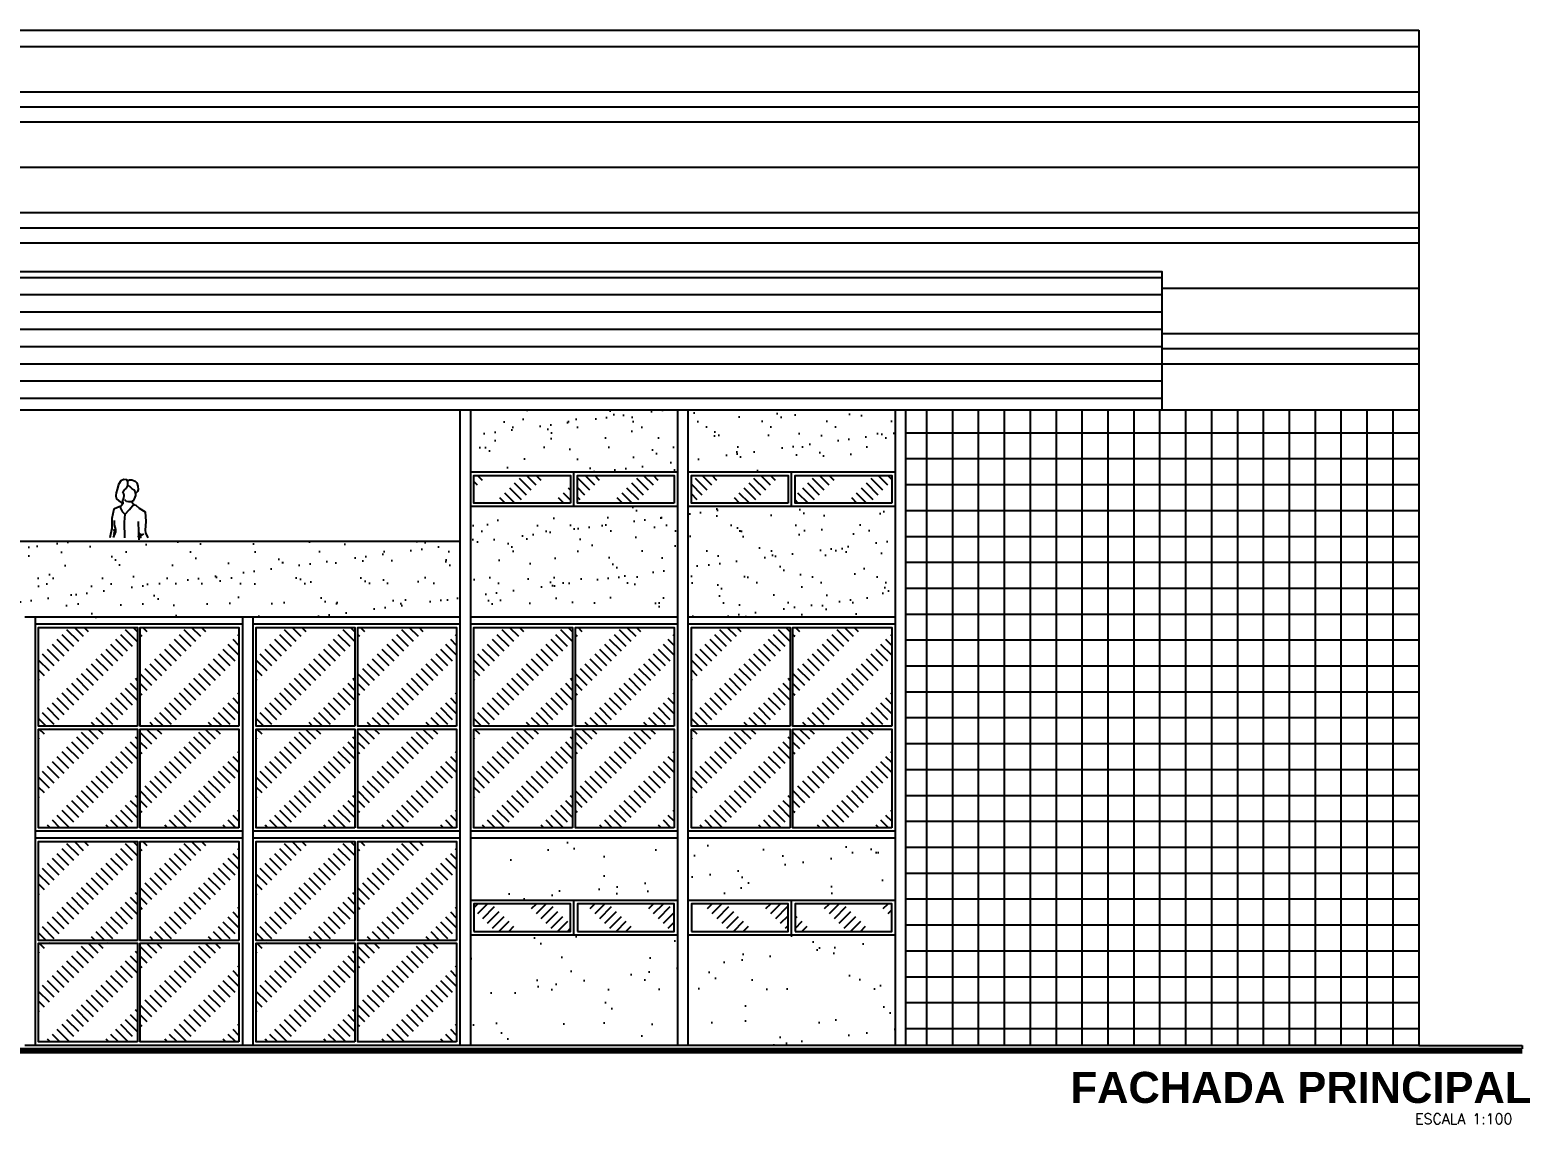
# Model space of a CAD drawing. Extents: x -151 to -2, y -18 to 162.
# Drawn here: x -107.11 to -85.39, y 142.99 to 158.83 of the extents above; entities that cross this region are included whole.
import ezdxf

# ---------------------------------------------------------------- set-up
doc = ezdxf.new("R2010")
doc.units = 0
doc.header["$MEASUREMENT"] = 0
for name, color, linetype in [('ALVENARIA', 7, 'CONTINUOUS'), ('ALVENARIA1', 44, 'CONTINUOUS'), ('ALVENARIA1A', 3, 'CONTINUOUS'), ('ALVENARIA2', 9, 'CONTINUOUS'), ('COBERTURA', 6, 'CONTINUOUS'), ('GENTE', 1, 'CONTINUOUS'), ('HATCH', 30, 'CONTINUOUS'), ('JAPOR', 142, 'CONTINUOUS'), ('TEXTO2', 40, 'CONTINUOUS'), ('TEXTO5', 5, 'CONTINUOUS')]:
    doc.layers.add(name, color=color, linetype=linetype)
doc.styles.add('SANSSERIFBOLD', font='sasb____.pfb')
doc.styles.add('SIMPLEX', font='SIMPLEX.SHX')
pattern_1 = [(135, (-226.56512, 0), (0.07071068, 0.07071068), [0.24, -0.36])]

msp = doc.modelspace()

# ---------------------------------------------------------------- hatches: boundary and pattern name
at = {"layer": 'COBERTURA', "linetype": 'Continuous'}
h = msp.add_hatch(dxfattribs=at)
h.set_pattern_fill('LINE', color=256, scale=2, style=0)
h.paths.add_polyline_path([(-90.719, 155.331), (-142.596, 155.331), (-142.596, 153.331), (-90.719, 153.331)])
h.paths.add_polyline_path([(-126.356, 153.691), (-107.347, 153.691), (-107.347, 155.268), (-126.356, 155.268)], flags=24)
at = {"layer": 'HATCH', "linetype": 'Continuous'}
h = msp.add_hatch(dxfattribs=at)
h.set_pattern_fill('AR-SAND', color=256, scale=0.3, style=0)
h.paths.add_polyline_path([(-97.733, 152.431), (-97.733, 153.331), (-100.733, 153.331), (-100.733, 152.431)])
h = msp.add_hatch(dxfattribs=at)
h.set_pattern_fill('AR-SAND', color=256, scale=0.3, style=0)
h.paths.add_polyline_path([(-97.583, 153.331), (-97.583, 152.431), (-94.583, 152.431), (-94.583, 153.331)])
h = msp.add_hatch(dxfattribs=at)
h.set_pattern_fill('NET', color=256, scale=3, style=0)
h.paths.add_polyline_path([(-90.719, 153.331), (-94.433, 153.331), (-94.433, 144.131), (-87.005, 144.131), (-87.005, 153.331)])
at = {"layer": 'HATCH'}
h = msp.add_hatch(dxfattribs=at)
h.set_pattern_fill('ACAD_ISO03W100', color=256, scale=0.02, angle=45, style=0)
h.set_pattern_definition(pattern_1)
h.paths.add_polyline_path([(-96.033, 152.381), (-96.033, 151.981), (-94.633, 151.981), (-94.633, 152.381)])
h.paths.add_polyline_path([(-96.133, 151.981), (-96.133, 152.381), (-97.533, 152.381), (-97.533, 151.981)])
h.paths.add_polyline_path([(-97.783, 151.981), (-97.783, 152.381), (-99.183, 152.381), (-99.183, 151.981)])
h.paths.add_polyline_path([(-99.283, 151.981), (-99.283, 152.381), (-100.683, 152.381), (-100.683, 151.981)])
at = {"layer": 'HATCH', "linetype": 'Continuous'}
h = msp.add_hatch(dxfattribs=at)
h.set_pattern_fill('AR-SAND', color=256, scale=0.3, style=0)
h.paths.add_polyline_path([(-100.733, 151.931), (-100.733, 150.331), (-97.733, 150.331), (-97.733, 151.931)])
h.paths.add_polyline_path([(-97.583, 151.931), (-97.583, 150.331), (-94.583, 150.331), (-94.583, 151.931)])
h = msp.add_hatch(dxfattribs=at)
h.set_pattern_fill('AR-SAND', color=256, scale=0.3, style=0)
h.paths.add_polyline_path([(-100.883, 151.431), (-113.583, 151.431), (-113.583, 150.331), (-113.433, 150.331), (-110.433, 150.331), (-110.283, 150.331), (-107.183, 150.331), (-107.033, 150.331), (-104.033, 150.331), (-103.883, 150.331), (-100.883, 150.331)])
at = {"layer": 'HATCH'}
h = msp.add_hatch(dxfattribs=at)
h.set_pattern_fill('ACAD_ISO03W100', color=256, scale=0.02, angle=45, style=0)
h.set_pattern_definition([(135, (-236.01512, 0), (0.07071068, 0.07071068), [0.24, -0.36])])
h.paths.add_polyline_path([(-105.513, 148.751), (-104.083, 148.751), (-104.083, 150.181), (-105.513, 150.181)])
h.paths.add_polyline_path([(-105.553, 150.181), (-106.983, 150.181), (-106.983, 148.751), (-105.553, 148.751)])
h.paths.add_polyline_path([(-106.983, 148.711), (-106.983, 147.281), (-105.553, 147.281), (-105.553, 148.711)])
h.paths.add_polyline_path([(-105.513, 148.711), (-105.513, 147.281), (-104.083, 147.281), (-104.083, 148.711)])
h = msp.add_hatch(dxfattribs=at)
h.set_pattern_fill('ACAD_ISO03W100', color=256, scale=0.02, angle=45, style=0)
h.set_pattern_definition([(135, (-232.86512, 0), (0.07071068, 0.07071068), [0.24, -0.36])])
h.paths.add_polyline_path([(-102.363, 148.751), (-100.933, 148.751), (-100.933, 150.181), (-102.363, 150.181)])
h.paths.add_polyline_path([(-102.403, 150.181), (-103.833, 150.181), (-103.833, 148.751), (-102.403, 148.751)])
h.paths.add_polyline_path([(-103.833, 148.711), (-103.833, 147.281), (-102.403, 147.281), (-102.403, 148.711)])
h.paths.add_polyline_path([(-102.363, 148.711), (-102.363, 147.281), (-100.933, 147.281), (-100.933, 148.711)])
h = msp.add_hatch(dxfattribs=at)
h.set_pattern_fill('ACAD_ISO03W100', color=256, scale=0.02, angle=45, style=0)
h.set_pattern_definition([(135, (-229.71512, 0), (0.07071068, 0.07071068), [0.24, -0.36])])
h.paths.add_polyline_path([(-99.213, 148.751), (-97.783, 148.751), (-97.783, 150.181), (-99.213, 150.181)])
h.paths.add_polyline_path([(-99.253, 150.181), (-100.683, 150.181), (-100.683, 148.751), (-99.253, 148.751)])
h.paths.add_polyline_path([(-100.683, 148.711), (-100.683, 147.281), (-99.253, 147.281), (-99.253, 148.711)])
h.paths.add_polyline_path([(-99.213, 148.711), (-99.213, 147.281), (-97.783, 147.281), (-97.783, 148.711)])
h = msp.add_hatch(dxfattribs=at)
h.set_pattern_fill('ACAD_ISO03W100', color=256, scale=0.02, angle=45, style=0)
h.set_pattern_definition(pattern_1)
h.paths.add_polyline_path([(-96.063, 148.751), (-94.633, 148.751), (-94.633, 150.181), (-96.063, 150.181)])
h.paths.add_polyline_path([(-96.103, 150.181), (-97.533, 150.181), (-97.533, 148.751), (-96.103, 148.751)])
h.paths.add_polyline_path([(-97.533, 148.711), (-97.533, 147.281), (-96.103, 147.281), (-96.103, 148.711)])
h.paths.add_polyline_path([(-96.063, 148.711), (-96.063, 147.281), (-94.633, 147.281), (-94.633, 148.711)])
h = msp.add_hatch(dxfattribs=at)
h.set_pattern_fill('ACAD_ISO03W100', color=256, scale=0.02, angle=45, style=0)
h.set_pattern_definition([(135, (-236.01512, -3.1), (0.07071068, 0.07071068), [0.24, -0.36])])
h.paths.add_polyline_path([(-105.513, 145.651), (-104.083, 145.651), (-104.083, 147.081), (-105.513, 147.081)])
h.paths.add_polyline_path([(-105.553, 147.081), (-106.983, 147.081), (-106.983, 145.651), (-105.553, 145.651)])
h.paths.add_polyline_path([(-106.983, 145.611), (-106.983, 144.181), (-105.553, 144.181), (-105.553, 145.611)])
h.paths.add_polyline_path([(-105.513, 145.611), (-105.513, 144.181), (-104.083, 144.181), (-104.083, 145.611)])
h = msp.add_hatch(dxfattribs=at)
h.set_pattern_fill('ACAD_ISO03W100', color=256, scale=0.02, angle=45, style=0)
h.set_pattern_definition([(135, (-232.86512, -3.1), (0.07071068, 0.07071068), [0.24, -0.36])])
h.paths.add_polyline_path([(-102.363, 145.651), (-100.933, 145.651), (-100.933, 147.081), (-102.363, 147.081)])
h.paths.add_polyline_path([(-102.403, 147.081), (-103.833, 147.081), (-103.833, 145.651), (-102.403, 145.651)])
h.paths.add_polyline_path([(-103.833, 145.611), (-103.833, 144.181), (-102.403, 144.181), (-102.403, 145.611)])
h.paths.add_polyline_path([(-102.363, 145.611), (-102.363, 144.181), (-100.933, 144.181), (-100.933, 145.611)])
at = {"layer": 'HATCH', "linetype": 'Continuous'}
h = msp.add_hatch(dxfattribs=at)
h.set_pattern_fill('AR-SAND', color=256, scale=0.5, style=0)
h.set_pattern_definition([(37.5, (38, 2e-13), (-0.0314967, 0.963412), [0, -0.76, 0, -0.85, 0, -0.8125]), (7.5, (38, 2e-13), (0.884888, 1.411073), [0, -0.41, 0, -0.685, 0, -0.2625]), (327.5, (37.385, 2e-13), (1.557071, 0.0028295), [0, -0.25, 0, -0.9, 0, -1.175]), (317.5, (37.385, 2e-13), (1.503063, 0.438838), [0, -0.125, 0, -0.59, 0, -0.675])])
h.paths.add_polyline_path([(-97.733, 146.231), (-97.733, 147.131), (-100.733, 147.131), (-100.733, 146.231)])
h.paths.add_polyline_path([(-94.583, 146.231), (-94.583, 147.131), (-97.583, 147.131), (-97.583, 146.231)])
h.paths.add_polyline_path([(-97.583, 145.731), (-97.583, 144.131), (-94.583, 144.131), (-94.583, 145.731)])
h.paths.add_polyline_path([(-100.733, 145.731), (-100.733, 144.131), (-97.733, 144.131), (-97.733, 145.731)])
at = {"layer": 'HATCH'}
h = msp.add_hatch(dxfattribs=at)
h.set_pattern_fill('ACAD_ISO03W100', color=256, scale=0.02, angle=45, style=0)
h.set_pattern_definition([(45, (31.25, -6.2), (-0.07071068, 0.07071068), [0.24, -0.36])])
h.paths.add_polyline_path([(-100.683, 146.181), (-100.683, 145.781), (-99.283, 145.781), (-99.283, 146.181)])
h.paths.add_polyline_path([(-97.783, 145.781), (-97.783, 146.181), (-99.183, 146.181), (-99.183, 145.781)])
h.paths.add_polyline_path([(-96.133, 145.781), (-96.133, 146.181), (-97.533, 146.181), (-97.533, 145.781)])
h.paths.add_polyline_path([(-94.633, 145.781), (-94.633, 146.181), (-96.033, 146.181), (-96.033, 145.781)])

# ---------------------------------------------------------------- linework, layer by layer
at = {"layer": 'ALVENARIA'}
for p, q in [((-100.883, 153.331), (-100.883, 144.131)), ((-100.733, 153.331), (-100.733, 144.131)), ((-97.733, 153.331), (-97.733, 144.131)), ((-97.583, 153.331), (-97.583, 144.131)), ((-94.583, 153.331), (-94.583, 144.131)), ((-94.433, 153.331), (-94.433, 144.131)), ((-90.719, 153.331), (-87.005, 153.331)), ((-87.005, 153.331), (-87.005, 144.131)), ((-132.433, 151.431), (-100.883, 151.431)), ((-107.033, 150.331), (-107.183, 150.331)), ((-107.033, 150.331), (-107.033, 144.131)), ((-104.033, 150.331), (-104.033, 144.131)), ((-103.883, 150.331), (-104.033, 150.331)), ((-103.883, 150.331), (-103.883, 144.131)), ((-97.733, 147.131), (-100.733, 147.131)), ((-94.583, 147.131), (-97.583, 147.131)), ((-107.033, 144.131), (-107.183, 144.131)), ((-103.883, 144.131), (-104.033, 144.131)), ((-100.733, 144.131), (-100.883, 144.131)), ((-87.005, 144.131), (-100.733, 144.131)), ((-85.505, 144.131), (-85.505, 144.081))]:
    msp.add_line(p, q, dxfattribs=at)
at = {"layer": 'ALVENARIA1'}
for p, q in [((-97.733, 152.431), (-100.733, 152.431)), ((-99.233, 151.931), (-99.233, 152.431)), ((-94.583, 152.431), (-97.583, 152.431)), ((-96.083, 151.931), (-96.083, 152.431)), ((-97.733, 151.931), (-100.733, 151.931)), ((-94.583, 151.931), (-97.583, 151.931)), ((-104.033, 150.331), (-107.033, 150.331)), ((-100.883, 150.331), (-103.883, 150.331)), ((-97.733, 150.331), (-100.733, 150.331)), ((-94.583, 150.331), (-97.583, 150.331)), ((-104.033, 150.231), (-107.033, 150.231)), ((-100.883, 150.231), (-103.883, 150.231)), ((-97.733, 150.231), (-100.733, 150.231)), ((-94.583, 150.231), (-97.583, 150.231)), ((-104.033, 147.231), (-107.033, 147.231)), ((-100.883, 147.231), (-103.883, 147.231)), ((-97.733, 147.231), (-100.733, 147.231)), ((-94.583, 147.231), (-97.583, 147.231)), ((-104.033, 147.131), (-107.033, 147.131)), ((-100.883, 147.131), (-103.883, 147.131)), ((-100.733, 146.231), (-97.733, 146.231)), ((-99.233, 145.731), (-99.233, 146.231)), ((-97.583, 146.231), (-94.583, 146.231)), ((-96.083, 145.731), (-96.083, 146.231)), ((-100.733, 145.731), (-97.733, 145.731)), ((-97.583, 145.731), (-94.583, 145.731)), ((-104.033, 144.131), (-107.033, 144.131)), ((-100.883, 144.131), (-103.883, 144.131)), ((-87.005, 144.131), (-85.505, 144.131))]:
    msp.add_line(p, q, dxfattribs=at)
at = {"layer": 'ALVENARIA1A'}
msp.add_lwpolyline([(-142.596, 153.331), (-90.719, 153.331), (-90.719, 155.331), (-142.596, 155.331)], close=True, dxfattribs=at)
at = {"layer": 'ALVENARIA2'}
for p, q in [((-85.505, 144.081), (-147.81, 144.081)), ((-85.505, 144.051), (-147.81, 144.051)), ((-85.505, 144.021), (-147.81, 144.021))]:
    msp.add_line(p, q, dxfattribs=at)
at = {"layer": 'COBERTURA'}
for p, q in [((-146.31, 158.831), (-87.005, 158.831)), ((-87.005, 158.831), (-87.005, 153.331)), ((-146.31, 158.594), (-87.005, 158.594)), ((-146.31, 157.938), (-87.005, 157.938)), ((-146.31, 157.719), (-87.005, 157.719)), ((-146.31, 157.5), (-87.005, 157.5)), ((-146.31, 156.844), (-87.005, 156.844)), ((-146.31, 156.188), (-87.005, 156.188)), ((-146.31, 155.969), (-87.005, 155.969)), ((-146.31, 155.75), (-87.005, 155.75)), ((-90.719, 155.094), (-87.005, 155.094)), ((-90.719, 154.438), (-87.005, 154.438)), ((-90.719, 154.219), (-87.005, 154.219)), ((-90.719, 154), (-87.005, 154))]:
    msp.add_line(p, q, dxfattribs=at)
at = {"layer": 'GENTE'}
for p, q in [((-105.826, 152.251), (-105.848, 152.181)), ((-105.793, 152.306), (-105.826, 152.251)), ((-105.749, 152.324), (-105.793, 152.306)), ((-105.705, 152.321), (-105.749, 152.324)), ((-105.713, 152.2), (-105.691, 152.236)), ((-105.691, 152.295), (-105.705, 152.321)), ((-105.694, 152.302), (-105.665, 152.317)), ((-105.691, 152.236), (-105.691, 152.295)), ((-105.661, 152.222), (-105.691, 152.24)), ((-105.665, 152.317), (-105.632, 152.317)), ((-105.632, 152.192), (-105.661, 152.222)), ((-105.632, 152.317), (-105.584, 152.299)), ((-105.584, 152.299), (-105.562, 152.273)), ((-105.562, 152.273), (-105.548, 152.225)), ((-105.548, 152.225), (-105.544, 152.181)), ((-105.859, 152.13), (-105.863, 152.09)), ((-105.863, 152.09), (-105.859, 152.049)), ((-105.848, 152.181), (-105.859, 152.13)), ((-105.859, 152.049), (-105.822, 152.013)), ((-105.822, 152.013), (-105.789, 151.991)), ((-105.771, 151.991), (-105.764, 152.005)), ((-105.764, 152.145), (-105.742, 152.167)), ((-105.749, 152.115), (-105.764, 152.145)), ((-105.764, 152.031), (-105.753, 152.042)), ((-105.764, 152.005), (-105.764, 152.031)), ((-105.757, 151.987), (-105.764, 152.005)), ((-105.753, 152.042), (-105.749, 152.057)), ((-105.746, 152.09), (-105.749, 152.115)), ((-105.749, 152.057), (-105.746, 152.09)), ((-105.742, 152.167), (-105.713, 152.2)), ((-105.709, 152.005), (-105.735, 152.031)), ((-105.68, 151.998), (-105.709, 152.005)), ((-105.614, 152.016), (-105.636, 151.998)), ((-105.606, 152.174), (-105.632, 152.192)), ((-105.599, 152.042), (-105.614, 152.016)), ((-105.584, 152.148), (-105.606, 152.174)), ((-105.581, 152.09), (-105.599, 152.042)), ((-105.581, 152.119), (-105.584, 152.148)), ((-105.551, 152.148), (-105.581, 152.119)), ((-105.581, 152.123), (-105.581, 152.09)), ((-105.544, 152.181), (-105.551, 152.148)), ((-105.892, 151.892), (-105.921, 151.76)), ((-105.841, 151.917), (-105.892, 151.892)), ((-105.8, 151.932), (-105.841, 151.917)), ((-105.786, 151.943), (-105.8, 151.932)), ((-105.8, 151.932), (-105.797, 151.906)), ((-105.797, 151.906), (-105.771, 151.862)), ((-105.789, 151.991), (-105.771, 151.991)), ((-105.757, 151.976), (-105.786, 151.943)), ((-105.771, 151.862), (-105.735, 151.822)), ((-105.757, 151.976), (-105.757, 151.987)), ((-105.735, 151.822), (-105.742, 151.705)), ((-105.735, 151.818), (-105.665, 151.888)), ((-105.636, 151.998), (-105.68, 151.998)), ((-105.665, 151.888), (-105.606, 151.965)), ((-105.61, 151.961), (-105.636, 151.998)), ((-105.606, 151.965), (-105.595, 151.958)), ((-105.595, 151.958), (-105.577, 151.954)), ((-105.577, 151.954), (-105.526, 151.91)), ((-105.526, 151.91), (-105.438, 151.855)), ((-105.438, 151.855), (-105.43, 151.716)), ((-105.921, 151.621), (-105.951, 151.478)), ((-105.921, 151.76), (-105.921, 151.621)), ((-105.899, 151.485), (-105.866, 151.566)), ((-105.87, 151.547), (-105.896, 151.602)), ((-105.885, 151.665), (-105.885, 151.73)), ((-105.866, 151.599), (-105.885, 151.665)), ((-105.866, 151.566), (-105.866, 151.599)), ((-105.742, 151.705), (-105.738, 151.481)), ((-105.533, 151.562), (-105.537, 151.716)), ((-105.43, 151.716), (-105.438, 151.588)), ((-105.438, 151.588), (-105.434, 151.551)), ((-105.874, 151.547), (-105.899, 151.558)), ((-105.874, 151.551), (-105.899, 151.522)), ((-105.533, 151.558), (-105.544, 151.489)), ((-105.526, 151.496), (-105.533, 151.562)), ((-105.529, 151.452), (-105.526, 151.496)), ((-105.522, 151.496), (-105.5, 151.544)), ((-105.522, 151.492), (-105.46, 151.536)), ((-105.522, 151.496), (-105.5, 151.478)), ((-105.434, 151.551), (-105.401, 151.481))]:
    msp.add_line(p, q, dxfattribs=at)
at = {"layer": 'JAPOR'}
for points in [[(-99.283, 151.981), (-100.683, 151.981), (-100.683, 152.381), (-99.283, 152.381)], [(-97.783, 151.981), (-99.183, 151.981), (-99.183, 152.381), (-97.783, 152.381)], [(-96.133, 151.981), (-97.533, 151.981), (-97.533, 152.381), (-96.133, 152.381)], [(-94.633, 151.981), (-96.033, 151.981), (-96.033, 152.381), (-94.633, 152.381)], [(-105.553, 148.751), (-106.983, 148.751), (-106.983, 150.181), (-105.553, 150.181)], [(-104.083, 148.751), (-105.513, 148.751), (-105.513, 150.181), (-104.083, 150.181)], [(-102.403, 148.751), (-103.833, 148.751), (-103.833, 150.181), (-102.403, 150.181)], [(-100.933, 148.751), (-102.363, 148.751), (-102.363, 150.181), (-100.933, 150.181)], [(-99.253, 148.751), (-100.683, 148.751), (-100.683, 150.181), (-99.253, 150.181)], [(-97.783, 148.751), (-99.213, 148.751), (-99.213, 150.181), (-97.783, 150.181)], [(-96.103, 148.751), (-97.533, 148.751), (-97.533, 150.181), (-96.103, 150.181)], [(-94.633, 148.751), (-96.063, 148.751), (-96.063, 150.181), (-94.633, 150.181)], [(-105.553, 147.281), (-106.983, 147.281), (-106.983, 148.711), (-105.553, 148.711)], [(-104.083, 147.281), (-105.513, 147.281), (-105.513, 148.711), (-104.083, 148.711)], [(-102.403, 147.281), (-103.833, 147.281), (-103.833, 148.711), (-102.403, 148.711)], [(-100.933, 147.281), (-102.363, 147.281), (-102.363, 148.711), (-100.933, 148.711)], [(-99.253, 147.281), (-100.683, 147.281), (-100.683, 148.711), (-99.253, 148.711)], [(-97.783, 147.281), (-99.213, 147.281), (-99.213, 148.711), (-97.783, 148.711)], [(-96.103, 147.281), (-97.533, 147.281), (-97.533, 148.711), (-96.103, 148.711)], [(-94.633, 147.281), (-96.063, 147.281), (-96.063, 148.711), (-94.633, 148.711)], [(-105.553, 145.651), (-106.983, 145.651), (-106.983, 147.081), (-105.553, 147.081)], [(-104.083, 145.651), (-105.513, 145.651), (-105.513, 147.081), (-104.083, 147.081)], [(-102.403, 145.651), (-103.833, 145.651), (-103.833, 147.081), (-102.403, 147.081)], [(-100.933, 145.651), (-102.363, 145.651), (-102.363, 147.081), (-100.933, 147.081)], [(-100.683, 145.781), (-99.283, 145.781), (-99.283, 146.181), (-100.683, 146.181)], [(-99.183, 145.781), (-97.783, 145.781), (-97.783, 146.181), (-99.183, 146.181)], [(-97.533, 145.781), (-96.133, 145.781), (-96.133, 146.181), (-97.533, 146.181)], [(-96.033, 145.781), (-94.633, 145.781), (-94.633, 146.181), (-96.033, 146.181)], [(-105.553, 144.181), (-106.983, 144.181), (-106.983, 145.611), (-105.553, 145.611)], [(-104.083, 144.181), (-105.513, 144.181), (-105.513, 145.611), (-104.083, 145.611)], [(-102.403, 144.181), (-103.833, 144.181), (-103.833, 145.611), (-102.403, 145.611)], [(-100.933, 144.181), (-102.363, 144.181), (-102.363, 145.611), (-100.933, 145.611)]]:
    msp.add_lwpolyline(points, close=True, dxfattribs=at)

# ---------------------------------------------------------------- texts
at = {"layer": 'TEXTO2', "style": 'SIMPLEX'}
msp.add_text('ESCALA 1:100', height=0.15, dxfattribs=at).set_placement((-87.056, 142.992))
at = {"layer": 'TEXTO5', "style": 'SANSSERIFBOLD'}
msp.add_text('FACHADA PRINCIPAL', height=0.45, dxfattribs=at).set_placement((-92.044, 143.297))

doc.saveas('drawing.dxf')
